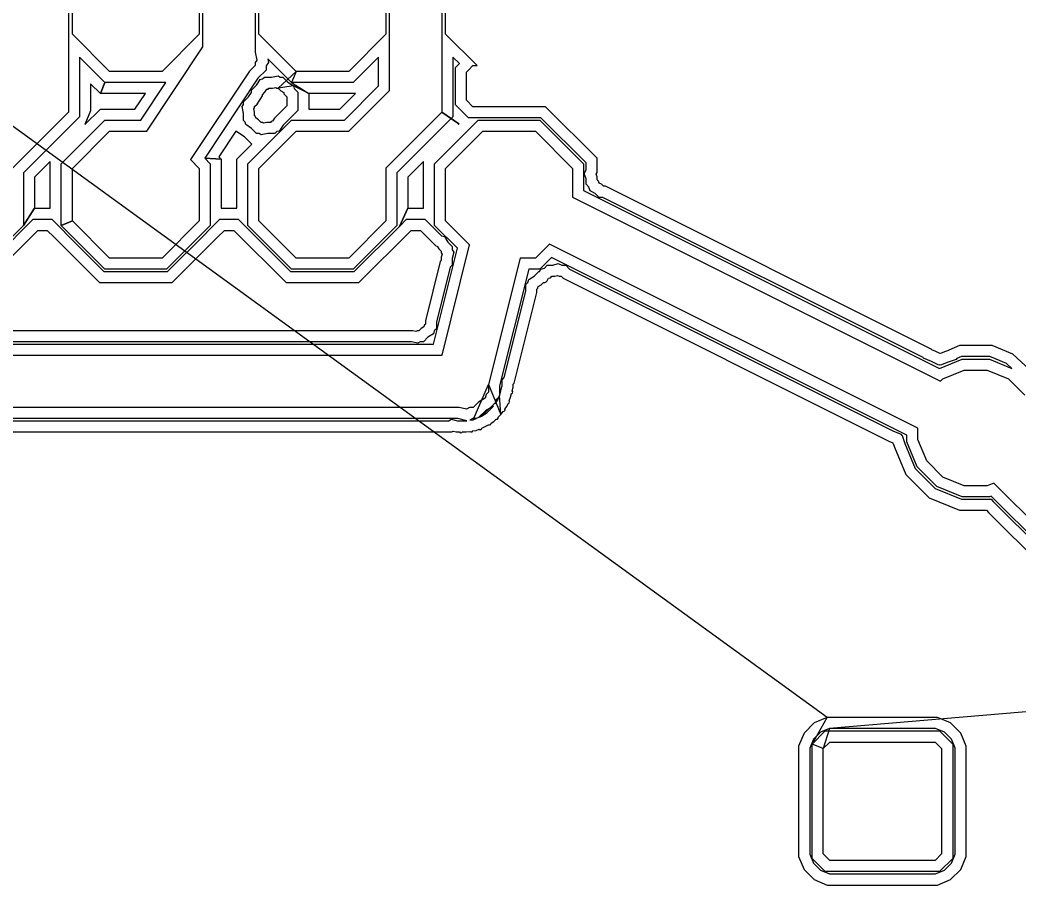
# Model space of a CAD drawing. Extents: x -122 to 0, y 0 to 97.
# Drawn here: x -93.02 to -79.42, y 17.91 to 29.68 of the extents above; entities that cross this region are included whole.
import ezdxf

# ---------------------------------------------------------------- set-up
doc = ezdxf.new("R2010")
doc.units = 0
doc.layers.add('milling', color=1, linetype='CONTINUOUS')
doc.layers.add('rapid_move', color=62, linetype='CONTINUOUS')

msp = doc.modelspace()

# ---------------------------------------------------------------- linework, layer by layer
at = {"layer": 'milling'}
for p, q in [((-90.5255, 29.3176), (-90.5255, 33.1673)), ((-92.3544, 32.9215), (-92.3544, 28.7223)), ((-89.8144, 32.8726), (-89.8144, 29.2452)), ((-87.9855, 28.7223), (-87.9855, 31.6769)), ((-87.2744, 31.5155), (-87.2744, 28.4276)), ((-92.3035, 29.4873), (-92.3035, 30.2026)), ((-90.5764, 30.2026), (-90.5764, 29.4873)), ((-89.7635, 29.4873), (-89.7635, 30.2026)), ((-88.0364, 30.2026), (-88.0364, 29.4873)), ((-87.2235, 29.4873), (-87.2235, 30.2026)), ((-91.7976, 28.9814), (-92.3035, 29.4873)), ((-90.5764, 29.4873), (-91.0823, 28.9814)), ((-89.2576, 28.9814), (-89.7635, 29.4873)), ((-89.7635, 29.4873), (-89.7635, 29.4873)), ((-88.0364, 29.4873), (-88.5423, 28.9814)), ((-86.7965, 29.0604), (-87.2235, 29.4873)), ((-91.2916, 28.1685), (-90.5255, 29.3176)), ((-89.8144, 29.2452), (-89.7924, 29.1352)), ((-91.8598, 28.8314), (-92.2044, 29.1761)), ((-92.2044, 29.1761), (-92.2044, 28.7844)), ((-89.7924, 29.1352), (-89.8144, 29.1022)), ((-89.8144, 29.1022), (-89.8144, 29.0626)), ((-89.6332, 29.1037), (-89.6644, 29.0569)), ((-89.3198, 28.8314), (-89.6435, 29.1552)), ((-89.6435, 29.1552), (-89.6332, 29.1037)), ((-88.1355, 29.1761), (-88.4801, 28.8314)), ((-88.1355, 28.7844), (-88.1355, 29.1761)), ((-87.0364, 29.0881), (-87.1244, 29.1761)), ((-87.1244, 29.1761), (-87.1244, 28.3655)), ((-91.0823, 28.9814), (-91.7976, 28.9814)), ((-89.8937, 28.9834), (-90.6951, 27.7813)), ((-89.8144, 29.0626), (-89.8937, 28.9834)), ((-89.6644, 29.0005), (-89.7772, 28.8878)), ((-89.6644, 29.0569), (-89.6644, 29.0005)), ((-89.5014, 28.754), (-89.2576, 28.9814)), ((-89.2576, 28.9814), (-89.3198, 28.8314)), ((-88.5423, 28.9814), (-89.2576, 28.9814)), ((-87.0911, 29.0333), (-87.0909, 29.0335)), ((-87.0911, 28.9079), (-87.0911, 29.0333)), ((-87.0909, 29.0338), (-87.0364, 29.0881)), ((-87.0909, 29.0335), (-87.0909, 29.0338)), ((-86.9411, 28.9712), (-86.941, 28.9713)), ((-86.9411, 28.9077), (-86.9411, 28.9712)), ((-86.941, 28.9714), (-86.9116, 29.0006)), ((-86.941, 28.9713), (-86.941, 28.9714)), ((-86.9116, 29.0006), (-86.8519, 29.0604)), ((-86.8519, 29.0604), (-86.8517, 29.0604)), ((-86.8517, 29.0604), (-86.8516, 29.0605)), ((-86.8516, 29.0605), (-86.7965, 29.0604)), ((-91.8598, 28.8314), (-91.9219, 28.6814)), ((-91.9219, 28.6814), (-91.8598, 28.8314)), ((-91.0298, 28.8314), (-91.8598, 28.8314)), ((-91.3718, 28.3185), (-91.0298, 28.8314)), ((-89.7772, 28.8878), (-90.5021, 27.8004)), ((-89.7994, 28.7943), (-89.7467, 28.8735)), ((-89.7467, 28.8735), (-89.7136, 28.8801)), ((-89.7136, 28.8801), (-89.6898, 28.904)), ((-89.6898, 28.904), (-89.5945, 28.904)), ((-89.5945, 28.904), (-89.5011, 28.9227)), ((-89.5011, 28.9227), (-89.4731, 28.904)), ((-89.4731, 28.904), (-89.4393, 28.904)), ((-89.4393, 28.904), (-89.4393, 28.904)), ((-89.4393, 28.904), (-89.3719, 28.8365)), ((-89.3719, 28.8365), (-89.2927, 28.7838)), ((-88.4801, 28.8314), (-89.3198, 28.8314)), ((-89.3198, 28.8314), (-89.0855, 28.6814)), ((-87.0913, 28.7833), (-87.0911, 28.9079)), ((-86.9412, 28.8452), (-86.9411, 28.9077)), ((-86.9411, 28.8451), (-86.9412, 28.8452)), ((-86.9411, 28.7172), (-86.9411, 28.8451)), ((-92.3544, 28.7223), (-92.3544, 28.4276)), ((-92.2044, 28.7844), (-92.2044, 28.3655)), ((-91.9219, 28.6814), (-92.0544, 28.814)), ((-92.0544, 28.814), (-92.0544, 28.7054)), ((-92.0544, 28.7054), (-92.0544, 28.4445)), ((-89.9063, 28.6339), (-89.8669, 28.6931)), ((-89.8669, 28.7269), (-89.7994, 28.7943)), ((-89.8669, 28.6931), (-89.8669, 28.7269)), ((-89.7169, 28.6648), (-89.6829, 28.6987)), ((-89.6829, 28.6987), (-89.6564, 28.7386)), ((-89.6564, 28.7386), (-89.6397, 28.7419)), ((-89.6397, 28.7419), (-89.6277, 28.754)), ((-89.6277, 28.754), (-89.5795, 28.754)), ((-89.5795, 28.754), (-89.5326, 28.7634)), ((-89.5326, 28.7634), (-89.5185, 28.754)), ((-89.5185, 28.754), (-89.5014, 28.754)), ((-89.2927, 28.7838), (-89.5014, 28.754)), ((-89.5014, 28.754), (-89.4674, 28.7199)), ((-89.5014, 28.754), (-89.5014, 28.754)), ((-89.4674, 28.7199), (-89.4276, 28.6935)), ((-89.4276, 28.6935), (-89.4243, 28.6768)), ((-89.0855, 28.6814), (-89.2927, 28.7838)), ((-89.2927, 28.7838), (-89.2861, 28.7508)), ((-89.2861, 28.7508), (-89.2355, 28.7003)), ((-89.2355, 28.7003), (-89.2355, 28.4498)), ((-88.6014, 28.3185), (-88.1355, 28.7844)), ((-88.5408, 28.1669), (-87.9855, 28.7223)), ((-87.0911, 28.7831), (-87.0913, 28.7833)), ((-87.0911, 28.7793), (-87.0911, 28.7831)), ((-87.0911, 28.5288), (-87.0911, 28.7793)), ((-86.9411, 28.5909), (-86.9411, 28.7172)), ((-91.3101, 28.6814), (-91.9219, 28.6814)), ((-91.4521, 28.4685), (-91.3101, 28.6814)), ((-89.9737, 28.5665), (-89.9063, 28.6339)), ((-89.9737, 28.5328), (-89.9737, 28.5665)), ((-89.7897, 28.5383), (-89.7169, 28.6477)), ((-89.7169, 28.6477), (-89.7169, 28.6648)), ((-89.4243, 28.6768), (-89.3881, 28.6406)), ((-89.3881, 28.6406), (-89.3855, 28.6381)), ((-89.3855, 28.6381), (-89.3855, 28.5119)), ((-89.0855, 28.6814), (-89.0855, 28.5789)), ((-88.4505, 28.6814), (-89.0855, 28.6814)), ((-89.0855, 28.5789), (-89.0855, 28.5131)), ((-88.6635, 28.4685), (-88.4505, 28.6814)), ((-86.8519, 28.5017), (-86.9411, 28.5909)), ((-92.3544, 28.4276), (-93.118, 27.6641)), ((-92.1313, 28.259), (-91.9219, 28.4685)), ((-92.0544, 28.4445), (-92.1313, 28.259)), ((-91.9219, 28.4685), (-91.4521, 28.4685)), ((-89.9924, 28.5048), (-89.9737, 28.5328)), ((-89.9737, 28.4114), (-89.9924, 28.5048)), ((-89.8331, 28.4733), (-89.8237, 28.4874)), ((-89.8237, 28.4264), (-89.8331, 28.4733)), ((-89.8237, 28.5044), (-89.7897, 28.5383)), ((-89.8237, 28.4874), (-89.8237, 28.5044)), ((-89.8237, 28.3782), (-89.8237, 28.4264)), ((-89.4748, 28.4226), (-89.5529, 28.3444)), ((-89.4747, 28.4226), (-89.4748, 28.4226)), ((-89.3855, 28.5118), (-89.4747, 28.4226)), ((-89.3855, 28.5119), (-89.3855, 28.5118)), ((-89.2355, 28.4497), (-89.336, 28.3493)), ((-89.2355, 28.4498), (-89.2355, 28.4497)), ((-89.0855, 28.5131), (-89.0842, 28.5067)), ((-89.0842, 28.5067), (-89.0855, 28.5049)), ((-89.0855, 28.5049), (-89.0855, 28.4685)), ((-89.0855, 28.4685), (-88.6635, 28.4685)), ((-87.2744, 28.4276), (-87.4826, 28.2194)), ((-87.2744, 28.4276), (-87.0423, 28.268)), ((-87.0423, 28.268), (-87.2744, 28.4276)), ((-86.914, 28.3517), (-87.0911, 28.5288)), ((-85.8642, 28.5017), (-86.8519, 28.5017)), ((-85.1631, 27.8006), (-85.8642, 28.5017)), ((-92.2044, 28.3655), (-92.9664, 27.6036)), ((-92.4535, 27.7248), (-91.8598, 28.3185)), ((-91.8598, 28.3185), (-91.3718, 28.3185)), ((-89.9737, 28.316), (-89.9737, 28.4114)), ((-89.9498, 28.2922), (-89.9737, 28.316)), ((-89.9432, 28.2592), (-89.9498, 28.2922)), ((-89.9135, 27.7248), (-89.3198, 28.3185)), ((-89.8116, 28.3662), (-89.8237, 28.3782)), ((-89.8083, 28.3495), (-89.8116, 28.3662)), ((-89.7683, 28.3229), (-89.8083, 28.3495)), ((-89.7344, 28.289), (-89.7683, 28.3229)), ((-89.7174, 28.289), (-89.7344, 28.289)), ((-89.7033, 28.2796), (-89.7174, 28.289)), ((-89.6564, 28.289), (-89.7033, 28.2796)), ((-89.6082, 28.289), (-89.6564, 28.289)), ((-89.5962, 28.3011), (-89.6082, 28.289)), ((-89.5795, 28.3044), (-89.5962, 28.3011)), ((-89.5529, 28.3444), (-89.5795, 28.3044)), ((-89.336, 28.3493), (-89.4365, 28.2487)), ((-89.3198, 28.3185), (-88.6014, 28.3185)), ((-87.1244, 28.3655), (-87.4205, 28.0694)), ((-87.3735, 27.7248), (-86.7798, 28.3185)), ((-85.9263, 28.3517), (-86.914, 28.3517)), ((-86.7798, 28.3185), (-85.9401, 28.3185)), ((-85.9401, 28.3185), (-85.3464, 27.7248)), ((-85.3131, 27.7385), (-85.9263, 28.3517)), ((-92.3035, 27.6626), (-91.7976, 28.1685)), ((-91.7976, 28.1685), (-91.2916, 28.1685)), ((-90.0768, 28.168), (-90.3091, 27.8195)), ((-89.9595, 28.0898), (-90.0768, 28.168)), ((-89.8639, 28.2064), (-89.9432, 28.2592)), ((-89.7965, 28.139), (-89.8639, 28.2064)), ((-89.7635, 27.6626), (-89.2576, 28.1685)), ((-89.5222, 28.1629), (-89.546, 28.139)), ((-89.4892, 28.1695), (-89.5222, 28.1629)), ((-89.4365, 28.2487), (-89.4892, 28.1695)), ((-89.2576, 28.1685), (-88.5423, 28.1685)), ((-88.5423, 28.1685), (-88.5408, 28.1669)), ((-87.4826, 28.2194), (-88.038, 27.6641)), ((-87.2235, 27.6626), (-86.7176, 28.1685)), ((-87.046, 28.2717), (-87.0513, 28.259)), ((-87.0513, 28.259), (-87.0423, 28.268)), ((-87.0423, 28.268), (-87.046, 28.2717)), ((-86.7176, 28.1685), (-86.0023, 28.1685)), ((-86.0023, 28.1685), (-85.4964, 27.6626)), ((-89.86, 27.9903), (-89.9595, 28.0898)), ((-89.7628, 28.139), (-89.7965, 28.139)), ((-89.7348, 28.1203), (-89.7628, 28.139)), ((-89.6414, 28.139), (-89.7348, 28.1203)), ((-89.546, 28.139), (-89.6414, 28.139)), ((-87.4205, 28.0694), (-87.8864, 27.6035)), ((-90.0635, 27.7869), (-89.86, 27.9903)), ((-92.6035, 27.7544), (-92.8164, 27.5415)), ((-92.6035, 27.1193), (-92.6035, 27.7544)), ((-90.6951, 27.7813), (-90.5764, 27.6626)), ((-90.5021, 27.8004), (-90.2764, 27.7869)), ((-90.2764, 27.7869), (-90.5021, 27.8004)), ((-90.5021, 27.8004), (-90.4264, 27.7248)), ((-90.3091, 27.8195), (-90.2764, 27.7869)), ((-90.2764, 27.7869), (-90.2764, 27.1193)), ((-90.0635, 27.1193), (-90.0635, 27.7869)), ((-87.5235, 27.7544), (-87.7364, 27.5414)), ((-87.5235, 27.1193), (-87.5235, 27.7544)), ((-85.3131, 27.6422), (-85.3131, 27.7385)), ((-85.1631, 27.6067), (-85.1631, 27.8006)), ((-92.9664, 27.6036), (-92.9664, 26.8851)), ((-92.4535, 26.8851), (-92.4535, 27.7248)), ((-92.3035, 26.9473), (-92.3035, 27.6626)), ((-90.5764, 27.6626), (-90.5764, 26.9473)), ((-90.4264, 27.7248), (-90.4264, 26.8851)), ((-89.9135, 26.8851), (-89.9135, 27.7248)), ((-89.7635, 26.9473), (-89.7635, 27.6626)), ((-88.038, 27.6641), (-88.0364, 27.6626)), ((-88.0364, 27.6626), (-88.0364, 26.9473)), ((-87.8864, 27.6035), (-87.8864, 26.8851)), ((-87.3735, 26.8851), (-87.3735, 27.7248)), ((-87.2235, 26.9473), (-87.2235, 27.6626)), ((-85.4964, 27.6626), (-85.4964, 27.2707)), ((-85.3464, 27.7248), (-85.3464, 27.3634)), ((-85.3372, 27.594), (-85.3131, 27.6422)), ((-85.1752, 27.5825), (-85.1631, 27.6067)), ((-92.8164, 27.5415), (-92.8164, 27.1193)), ((-87.7364, 27.5414), (-87.7364, 27.1193)), ((-85.3131, 27.5216), (-85.3372, 27.594)), ((-85.3131, 27.4455), (-85.3131, 27.5216)), ((-85.1631, 27.5461), (-85.1752, 27.5825)), ((-85.1631, 27.5076), (-85.1631, 27.5461)), ((-85.1438, 27.4884), (-85.1631, 27.5076)), ((-85.1353, 27.4627), (-85.1438, 27.4884)), ((-85.1011, 27.4456), (-85.1353, 27.4627)), ((-85.3464, 27.3634), (-80.5015, 24.9409)), ((-85.275, 27.4075), (-85.3131, 27.4455)), ((-85.258, 27.3563), (-85.275, 27.4075)), ((-85.1898, 27.3222), (-85.258, 27.3563)), ((-85.0739, 27.4184), (-85.1011, 27.4456)), ((-85.0467, 27.4184), (-85.0739, 27.4184)), ((-80.6074, 25.1988), (-85.0467, 27.4184)), ((-85.4964, 27.2707), (-80.4873, 24.7661)), ((-85.136, 27.2684), (-85.1898, 27.3222)), ((-85.0822, 27.2684), (-85.136, 27.2684)), ((-80.7245, 25.0896), (-85.0822, 27.2684)), ((-92.9664, 26.8851), (-92.8164, 27.1193)), ((-92.8164, 27.1193), (-92.9664, 26.8851)), ((-92.8164, 27.1193), (-92.6035, 27.1193)), ((-90.2764, 27.1193), (-90.0635, 27.1193)), ((-87.8522, 26.8723), (-87.7364, 27.1193)), ((-87.7364, 27.1193), (-87.8522, 26.8723)), ((-87.7364, 27.1193), (-87.5235, 27.1193)), ((-93.5463, 26.2581), (-92.8351, 26.9693)), ((-92.8351, 26.9693), (-92.5846, 26.9693)), ((-92.5846, 26.9693), (-92.4075, 26.7922)), ((-92.4535, 26.8851), (-92.3035, 26.9473)), ((-92.3035, 26.9473), (-92.4535, 26.8851)), ((-91.7976, 26.4414), (-92.3035, 26.9473)), ((-90.5764, 26.9473), (-91.0823, 26.4414)), ((-90.4723, 26.7922), (-90.2952, 26.9693)), ((-90.2952, 26.9693), (-90.0447, 26.9693)), ((-90.0447, 26.9693), (-89.3335, 26.2581)), ((-89.2576, 26.4414), (-89.7635, 26.9473)), ((-88.0364, 26.9473), (-88.5423, 26.4414)), ((-87.8522, 26.8723), (-87.7553, 26.9693)), ((-87.7553, 26.9693), (-87.7552, 26.9693)), ((-87.7552, 26.9693), (-87.5047, 26.9693)), ((-87.5047, 26.9693), (-87.379, 26.8435)), ((-86.8974, 26.6213), (-87.2235, 26.9473)), ((-92.9664, 26.8851), (-93.5601, 26.2914)), ((-93.4842, 26.1081), (-92.773, 26.8193)), ((-92.773, 26.8193), (-92.6467, 26.8193)), ((-92.6467, 26.8193), (-92.5575, 26.7301)), ((-91.8598, 26.2914), (-92.4535, 26.8851)), ((-92.4075, 26.7922), (-92.4075, 26.7921)), ((-92.4075, 26.7921), (-91.8735, 26.2581)), ((-90.4264, 26.8851), (-91.0201, 26.2914)), ((-91.0063, 26.2581), (-90.4723, 26.7921)), ((-90.4723, 26.7921), (-90.4723, 26.7922)), ((-90.3223, 26.7301), (-90.2331, 26.8193)), ((-90.2331, 26.8193), (-90.1068, 26.8193)), ((-90.1068, 26.8193), (-89.3956, 26.1081)), ((-89.3198, 26.2914), (-89.9135, 26.8851)), ((-89.9135, 26.8851), (-89.9135, 26.8851)), ((-87.8864, 26.8851), (-88.4801, 26.2914)), ((-88.4663, 26.2581), (-87.8522, 26.8723)), ((-88.4042, 26.1081), (-87.6931, 26.8193)), ((-87.6931, 26.8193), (-87.5668, 26.8193)), ((-87.5668, 26.8193), (-87.4776, 26.7301)), ((-87.379, 26.8435), (-87.2805, 26.7451)), ((-87.0635, 26.5752), (-87.3735, 26.8851)), ((-92.5575, 26.7301), (-92.5575, 26.73)), ((-92.5575, 26.73), (-91.9356, 26.1081)), ((-90.9442, 26.1081), (-90.3223, 26.73)), ((-90.3223, 26.73), (-90.3223, 26.7301)), ((-87.4776, 26.7301), (-87.4776, 26.73)), ((-87.4776, 26.73), (-87.3572, 26.6097)), ((-87.2805, 26.7451), (-87.2402, 26.7351)), ((-87.2402, 26.7351), (-87.1951, 26.6598)), ((-87.1951, 26.6598), (-87.1327, 26.5975)), ((-87.3897, 25.2705), (-87.0635, 26.5752)), ((-87.3572, 26.6097), (-87.3368, 26.6046)), ((-87.3368, 26.6046), (-87.314, 26.5665)), ((-87.314, 26.5665), (-87.2827, 26.5353)), ((-87.2827, 26.5353), (-87.2827, 26.5144)), ((-87.2827, 26.5144), (-87.2719, 26.4964)), ((-87.2726, 25.1205), (-86.8974, 26.6213)), ((-87.1327, 26.5975), (-87.1327, 26.5558)), ((-87.1327, 26.5558), (-87.1114, 26.5203)), ((-87.1114, 26.5203), (-87.1327, 26.4351)), ((-85.8108, 26.6329), (-86.0023, 26.4414)), ((-80.7973, 24.1261), (-85.8108, 26.6329)), ((-91.0823, 26.4414), (-91.7976, 26.4414)), ((-88.5423, 26.4414), (-89.2576, 26.4414)), ((-87.2974, 26.3944), (-87.4993, 25.5874)), ((-87.2827, 26.4091), (-87.2974, 26.3944)), ((-87.2719, 26.4964), (-87.2827, 26.4532)), ((-87.2827, 26.4532), (-87.2827, 26.4091)), ((-87.1327, 26.4351), (-87.1327, 26.347)), ((-86.2093, 26.4414), (-86.6394, 24.721)), ((-86.0023, 26.4414), (-86.2093, 26.4414)), ((-85.7812, 26.4504), (-85.9401, 26.2914)), ((-80.9473, 24.0334), (-85.7812, 26.4504)), ((-91.8735, 26.2581), (-91.0063, 26.2581)), ((-91.0201, 26.2914), (-91.8598, 26.2914)), ((-89.3335, 26.2581), (-88.4663, 26.2581)), ((-88.4801, 26.2914), (-89.3198, 26.2914)), ((-87.1621, 26.3176), (-87.3493, 25.5688)), ((-87.1327, 26.347), (-87.1621, 26.3176)), ((-86.0922, 26.2914), (-86.4894, 24.7028)), ((-85.9401, 26.2914), (-86.0922, 26.2914)), ((-86.0176, 26.1959), (-85.9554, 26.2581)), ((-85.9554, 26.2581), (-85.9449, 26.2581)), ((-85.9449, 26.2581), (-85.9294, 26.2892)), ((-85.9294, 26.2892), (-85.8783, 26.3062)), ((-85.8783, 26.3062), (-85.8404, 26.3442)), ((-85.8404, 26.3442), (-85.7642, 26.3442)), ((-85.7642, 26.3442), (-85.6917, 26.3684)), ((-85.6917, 26.3684), (-85.6437, 26.3443)), ((-85.6437, 26.3443), (-85.5899, 26.3444)), ((-85.5899, 26.3444), (-85.536, 26.2905)), ((-85.536, 26.2905), (-81.1308, 24.088)), ((-91.9356, 26.1081), (-90.9442, 26.1081)), ((-89.3956, 26.1081), (-88.4042, 26.1081)), ((-86.1325, 26.081), (-86.1031, 26.1103)), ((-86.1031, 26.1103), (-86.0931, 26.1506)), ((-86.0931, 26.1506), (-86.0176, 26.1959)), ((-85.9246, 26.0767), (-85.8933, 26.1081)), ((-85.8933, 26.1081), (-85.8724, 26.1081)), ((-85.8724, 26.1081), (-85.8545, 26.1189)), ((-85.8545, 26.1189), (-85.8536, 26.1187)), ((-85.8536, 26.1187), (-85.8401, 26.1323)), ((-85.8401, 26.1323), (-85.823, 26.1665)), ((-85.823, 26.1665), (-85.7974, 26.175)), ((-85.7974, 26.175), (-85.7782, 26.1943)), ((-85.7782, 26.1943), (-85.7396, 26.1943)), ((-85.7396, 26.1943), (-85.7032, 26.2064)), ((-85.7032, 26.2064), (-85.679, 26.1943)), ((-85.679, 26.1943), (-85.6519, 26.1943)), ((-85.6519, 26.1943), (-85.6247, 26.1671)), ((-85.6247, 26.1671), (-81.1934, 23.9516)), ((-86.4267, 24.816), (-86.1325, 25.9929)), ((-86.2913, 24.7392), (-85.9825, 25.9747)), ((-86.1325, 25.9929), (-86.1325, 26.081)), ((-85.9825, 26.0189), (-85.9677, 26.0336)), ((-85.9825, 25.9747), (-85.9825, 26.0189)), ((-85.9677, 26.0336), (-85.9627, 26.0539)), ((-85.9627, 26.0539), (-85.9246, 26.0767)), ((-87.4993, 25.5874), (-87.4993, 25.5429)), ((-87.3493, 25.5688), (-87.3493, 25.4808)), ((-87.6705, 25.4537), (-100.5139, 25.4537)), ((-87.6274, 25.4429), (-87.6705, 25.4537)), ((-87.6094, 25.4537), (-87.6274, 25.4429)), ((-87.5885, 25.4537), (-87.6094, 25.4537)), ((-87.5572, 25.485), (-87.5885, 25.4537)), ((-87.5192, 25.5078), (-87.5572, 25.485)), ((-87.5141, 25.5281), (-87.5192, 25.5078)), ((-87.4993, 25.5429), (-87.5141, 25.5281)), ((-87.3787, 25.4515), (-87.3887, 25.4112)), ((-87.3493, 25.4808), (-87.3787, 25.4515)), ((-87.6888, 25.3037), (-100.46, 25.3037)), ((-87.6035, 25.2824), (-87.6888, 25.3037)), ((-87.568, 25.3037), (-87.6035, 25.2824)), ((-87.5264, 25.3037), (-87.568, 25.3037)), ((-87.4642, 25.366), (-87.5264, 25.3037)), ((-87.3887, 25.4112), (-87.4642, 25.366)), ((-100.7268, 25.2705), (-87.3897, 25.2705)), ((-80.605, 25.1929), (-80.6074, 25.1988)), ((-80.5513, 25.1707), (-80.605, 25.1929)), ((-80.5001, 25.1451), (-80.5513, 25.1707)), ((-80.435, 25.1668), (-80.4883, 25.1447)), ((-80.3803, 25.185), (-80.435, 25.1668)), ((-80.3775, 25.1906), (-80.3803, 25.185)), ((-80.2328, 25.2505), (-80.3775, 25.1906)), ((-79.787, 25.2505), (-80.2328, 25.2505)), ((-79.5069, 25.1345), (-79.787, 25.2505)), ((-100.7974, 25.1205), (-87.2726, 25.1205)), ((-80.7198, 25.0781), (-80.7245, 25.0896)), ((-80.6139, 25.0343), (-80.7198, 25.0781)), ((-80.5116, 24.9831), (-80.6139, 25.0343)), ((-80.5015, 24.9409), (-80.1964, 25.0673)), ((-80.4941, 25.1471), (-80.5001, 25.1451)), ((-80.4883, 25.1447), (-80.4941, 25.1471)), ((-80.3827, 25.0261), (-80.4883, 24.9823)), ((-80.2739, 25.0623), (-80.3827, 25.0261)), ((-80.2684, 25.0734), (-80.2739, 25.0623)), ((-80.2029, 25.1005), (-80.2684, 25.0734)), ((-79.8169, 25.1005), (-80.2029, 25.1005)), ((-80.1964, 25.0673), (-79.8235, 25.0673)), ((-79.8235, 25.0673), (-79.5183, 24.9408)), ((-79.589, 25.0061), (-79.8169, 25.1005)), ((-79.0309, 24.6947), (-79.5069, 25.1345)), ((-80.4998, 24.987), (-80.5116, 24.9831)), ((-80.4883, 24.9823), (-80.4998, 24.987)), ((-80.456, 24.7974), (-80.1666, 24.9173)), ((-80.1666, 24.9173), (-79.8533, 24.9173)), ((-79.8533, 24.9173), (-79.5639, 24.7974)), ((-79.5183, 24.9408), (-79.589, 25.0061)), ((-86.4561, 24.7866), (-86.4267, 24.816)), ((-86.4561, 24.6984), (-86.4561, 24.7866)), ((-80.4873, 24.7661), (-80.456, 24.7974)), ((-79.5639, 24.7974), (-79.3425, 24.576)), ((-86.8498, 24.2418), (-86.6394, 24.721)), ((-86.6394, 24.6176), (-86.6739, 24.5832)), ((-86.6394, 24.721), (-86.6394, 24.6176)), ((-86.6394, 24.721), (-86.4717, 24.3139)), ((-86.4894, 24.7028), (-86.4894, 24.5774)), ((-86.4819, 24.5956), (-86.4571, 24.6951)), ((-86.4571, 24.6951), (-86.4569, 24.6952)), ((-86.4569, 24.6952), (-86.4561, 24.6984)), ((-86.3169, 24.637), (-86.3061, 24.6802)), ((-86.3082, 24.6227), (-86.3169, 24.637)), ((-86.3155, 24.6051), (-86.3082, 24.6227)), ((-86.3061, 24.7245), (-86.2913, 24.7392)), ((-86.3061, 24.6802), (-86.3061, 24.7245)), ((-86.7744, 24.4826), (-86.8476, 24.4094)), ((-86.6857, 24.5358), (-86.7744, 24.4826)), ((-86.5224, 24.4976), (-86.7362, 24.2917)), ((-86.6739, 24.5832), (-86.6857, 24.5358)), ((-86.5385, 24.5064), (-86.5501, 24.4603)), ((-86.5501, 24.4603), (-86.5224, 24.4976)), ((-86.5049, 24.54), (-86.5385, 24.5064)), ((-86.4894, 24.5774), (-86.5224, 24.4976)), ((-86.5224, 24.4976), (-86.5212, 24.5005)), ((-86.5224, 24.4976), (-86.5224, 24.4976)), ((-86.5213, 24.5007), (-86.5049, 24.54)), ((-86.5212, 24.5005), (-86.5213, 24.5007)), ((-86.4894, 24.5774), (-86.4819, 24.5956)), ((-86.4717, 24.3139), (-86.4894, 24.5774)), ((-86.3589, 24.5006), (-86.3391, 24.5483)), ((-86.3539, 24.4886), (-86.3589, 24.5006)), ((-86.3585, 24.4704), (-86.3539, 24.4886)), ((-86.3391, 24.5483), (-86.3266, 24.5985)), ((-86.3266, 24.5985), (-86.3155, 24.6051)), ((-87.0388, 24.4094), (-100.837, 24.4094)), ((-86.9383, 24.3843), (-87.0388, 24.4094)), ((-86.8965, 24.4094), (-86.9383, 24.3843)), ((-86.8476, 24.4094), (-86.8965, 24.4094)), ((-86.6814, 24.3636), (-86.7702, 24.2747)), ((-86.7362, 24.292), (-86.661, 24.3369)), ((-86.574, 24.428), (-86.6814, 24.3636)), ((-86.661, 24.3369), (-86.5991, 24.3991)), ((-86.5991, 24.3991), (-86.5987, 24.3991)), ((-86.5987, 24.3991), (-86.5858, 24.412)), ((-86.5858, 24.412), (-86.5748, 24.4268)), ((-86.5748, 24.427), (-86.574, 24.428)), ((-86.5748, 24.4268), (-86.5748, 24.427)), ((-86.4717, 24.3139), (-86.4409, 24.3556)), ((-86.4409, 24.3556), (-86.4282, 24.3575)), ((-86.4282, 24.3575), (-86.4148, 24.3708)), ((-86.4173, 24.3876), (-86.3908, 24.4232)), ((-86.4148, 24.3708), (-86.4173, 24.3876)), ((-86.3908, 24.4232), (-86.374, 24.464)), ((-86.374, 24.464), (-86.3585, 24.4704)), ((-87.0572, 24.2594), (-100.7831, 24.2594)), ((-100.7635, 24.2261), (-87.1822, 24.2261)), ((-87.1822, 24.2261), (-87.1466, 24.2475)), ((-87.1466, 24.2475), (-87.0612, 24.2261)), ((-87.0612, 24.2261), (-86.9733, 24.2261)), ((-86.9356, 24.229), (-87.0572, 24.2594)), ((-86.9733, 24.2261), (-86.9548, 24.2261)), ((-86.9548, 24.2261), (-86.9371, 24.2287)), ((-86.9371, 24.2288), (-86.9356, 24.229)), ((-86.9371, 24.2287), (-86.9371, 24.2288)), ((-86.855, 24.2594), (-86.8957, 24.2349)), ((-86.8957, 24.2349), (-86.8498, 24.2418)), ((-86.8072, 24.2594), (-86.855, 24.2594)), ((-86.7362, 24.2917), (-86.8498, 24.2418)), ((-86.8498, 24.2418), (-86.8072, 24.2594)), ((-86.8498, 24.2418), (-86.8498, 24.2418)), ((-86.7702, 24.2747), (-86.7687, 24.2754)), ((-86.7687, 24.2754), (-86.7687, 24.2754)), ((-86.7687, 24.2754), (-86.7686, 24.2754)), ((-86.7686, 24.2754), (-86.752, 24.2823)), ((-86.752, 24.2823), (-86.7362, 24.2917)), ((-86.7362, 24.2917), (-86.7362, 24.292)), ((-86.6058, 24.1952), (-86.568, 24.2178)), ((-86.568, 24.2178), (-86.5368, 24.2491)), ((-86.5368, 24.2491), (-86.5197, 24.2491)), ((-86.5197, 24.2491), (-86.5084, 24.2644)), ((-86.5084, 24.2773), (-86.4717, 24.3139)), ((-86.5084, 24.2644), (-86.5084, 24.2773)), ((-100.8008, 24.0761), (-87.1408, 24.0761)), ((-87.1408, 24.0761), (-87.1228, 24.0869)), ((-87.1228, 24.0869), (-87.0797, 24.0761)), ((-87.0797, 24.0761), (-87.0354, 24.0761)), ((-87.0354, 24.0761), (-87.0235, 24.0641)), ((-87.0235, 24.0641), (-87.0048, 24.0669)), ((-87.0048, 24.0669), (-86.9957, 24.0761)), ((-86.9957, 24.0761), (-86.9436, 24.0761)), ((-86.9436, 24.0761), (-86.8925, 24.0837)), ((-86.8925, 24.0837), (-86.8823, 24.0761)), ((-86.8823, 24.0761), (-86.8634, 24.0761)), ((-86.8634, 24.0761), (-86.8535, 24.0895)), ((-86.8535, 24.0895), (-86.8097, 24.096)), ((-86.8097, 24.096), (-86.7687, 24.113)), ((-86.7687, 24.113), (-86.7532, 24.1066)), ((-86.7532, 24.1066), (-86.737, 24.1164)), ((-86.737, 24.1164), (-86.7321, 24.1282)), ((-86.7321, 24.1282), (-86.6846, 24.1478)), ((-86.6846, 24.1478), (-86.6399, 24.1747)), ((-86.6399, 24.1747), (-86.6273, 24.1715)), ((-86.6273, 24.1715), (-86.6099, 24.1787)), ((-86.6099, 24.1787), (-86.6058, 24.1952)), ((-81.1308, 24.088), (-81.0249, 24.0442)), ((-80.7973, 23.9733), (-80.7973, 24.1261)), ((-81.1934, 23.9516), (-81.1397, 23.9294)), ((-81.1397, 23.9294), (-81.1373, 23.9235)), ((-81.0249, 24.0442), (-81.0202, 24.0327)), ((-81.0202, 24.0327), (-81.0091, 24.0272)), ((-81.0091, 24.0272), (-80.973, 23.9187)), ((-80.9473, 23.9435), (-80.9473, 24.0334)), ((-80.8046, 23.599), (-80.9473, 23.9435)), ((-80.6774, 23.6839), (-80.7973, 23.9733)), ((-81.1373, 23.9235), (-81.1318, 23.9208)), ((-81.1318, 23.9208), (-81.1139, 23.867)), ((-81.1139, 23.867), (-80.96, 23.4952)), ((-80.973, 23.9187), (-80.8327, 23.5801)), ((-80.456, 23.4625), (-80.6774, 23.6839)), ((-80.8327, 23.5801), (-80.5597, 23.307)), ((-80.5409, 23.3353), (-80.8046, 23.599)), ((-80.96, 23.4952), (-80.6446, 23.1798)), ((-80.1666, 23.3426), (-80.456, 23.4625)), ((-80.5597, 23.307), (-80.2029, 23.1593)), ((-80.1964, 23.1926), (-80.5409, 23.3353)), ((-79.8533, 23.3426), (-80.1666, 23.3426)), ((-79.7629, 23.3801), (-79.8533, 23.3426)), ((-77.739, 21.3562), (-79.7629, 23.3801)), ((-80.6446, 23.1798), (-80.2328, 23.0093)), ((-80.2029, 23.1593), (-79.8013, 23.1593)), ((-79.8235, 23.1926), (-80.1964, 23.1926)), ((-79.7981, 23.2032), (-79.8235, 23.1926)), ((-79.8013, 23.1593), (-79.7724, 23.1303)), ((-77.8528, 21.2579), (-79.7981, 23.2032)), ((-79.7724, 23.1303), (-77.9644, 21.3225)), ((-80.2328, 23.0093), (-79.8634, 23.0093)), ((-79.8634, 23.0093), (-79.8357, 22.9816)), ((-79.8357, 22.9816), (-78.0351, 21.181)), ((-82.2363, 19.8292), (-82.0305, 20.1895)), ((-82.0305, 20.1895), (-82.2089, 20.1157)), ((-80.5293, 20.1895), (-82.0305, 20.1895)), ((-80.3509, 20.1157), (-80.5293, 20.1895)), ((-82.2089, 20.1157), (-82.3457, 19.9789)), ((-82.2363, 19.8292), (-82.0592, 20.0063)), ((-82.124, 19.9884), (-82.2184, 19.894)), ((-82.0007, 20.0395), (-82.124, 19.9884)), ((-82.0007, 20.0395), (-82.0863, 19.7671)), ((-82.0592, 20.0063), (-80.5007, 20.0063)), ((-80.5592, 20.0395), (-82.0007, 20.0395)), ((-80.4358, 19.9884), (-80.5592, 20.0395)), ((-80.5007, 20.0063), (-80.3236, 19.8292)), ((-80.3414, 19.894), (-80.4358, 19.9884)), ((-80.2141, 19.9789), (-80.3509, 20.1157)), ((-80.3509, 20.1157), (-80.3509, 20.1157)), ((-82.3457, 19.9789), (-82.4195, 19.8005)), ((-82.2184, 19.894), (-82.2695, 19.7706)), ((-82.0863, 19.7671), (-81.9971, 19.8563)), ((-81.9971, 19.8563), (-80.5628, 19.8563)), ((-80.5628, 19.8563), (-80.4736, 19.7671)), ((-80.2903, 19.7706), (-80.3414, 19.894)), ((-80.1403, 19.8004), (-80.2141, 19.9789)), ((-82.4195, 19.8005), (-82.4195, 18.2993)), ((-82.2695, 19.7706), (-82.2695, 18.3291)), ((-82.0863, 19.7671), (-82.2363, 19.8292)), ((-82.2363, 18.2707), (-82.2363, 19.8292)), ((-82.0863, 18.3328), (-82.0863, 19.7671)), ((-80.4736, 19.7671), (-80.4736, 19.7671)), ((-80.4736, 19.7671), (-80.4736, 18.3328)), ((-80.3236, 19.8292), (-80.3236, 19.8292)), ((-80.3236, 19.8292), (-80.3236, 18.2707)), ((-80.2903, 18.3291), (-80.2903, 19.7706)), ((-80.1403, 18.2993), (-80.1403, 19.8004)), ((-82.4195, 18.2993), (-82.3457, 18.1209)), ((-82.2695, 18.3291), (-82.2184, 18.2058)), ((-82.0592, 18.0936), (-82.2363, 18.2707)), ((-81.9971, 18.2436), (-82.0863, 18.3328)), ((-80.5628, 18.2436), (-81.9971, 18.2436)), ((-80.4736, 18.3328), (-80.5628, 18.2436)), ((-80.3236, 18.2707), (-80.5007, 18.0936)), ((-80.3414, 18.2058), (-80.2903, 18.3291)), ((-80.2141, 18.1209), (-80.1403, 18.2993)), ((-82.3457, 18.1209), (-82.2089, 17.9841)), ((-82.2184, 18.2058), (-82.124, 18.1114)), ((-82.124, 18.1114), (-82.0006, 18.0603)), ((-80.5007, 18.0936), (-82.0592, 18.0936)), ((-80.5591, 18.0603), (-80.4357, 18.1114)), ((-80.4357, 18.1114), (-80.3414, 18.2058)), ((-80.3509, 17.9841), (-80.2141, 18.1209)), ((-82.2089, 17.9841), (-82.0305, 17.9103)), ((-82.0006, 18.0603), (-80.5591, 18.0603)), ((-80.5293, 17.9103), (-80.3509, 17.9841)), ((-82.0305, 17.9103), (-80.5293, 17.9103))]:
    msp.add_line(p, q, dxfattribs=at)
at = {"layer": 'rapid_move'}
for p, q in [((-82.0305, 20.1895), (-94.8435, 29.4873)), ((-72.4516, 20.859), (-82.0007, 20.0395))]:
    msp.add_line(p, q, dxfattribs=at)

doc.saveas('drawing.dxf')
